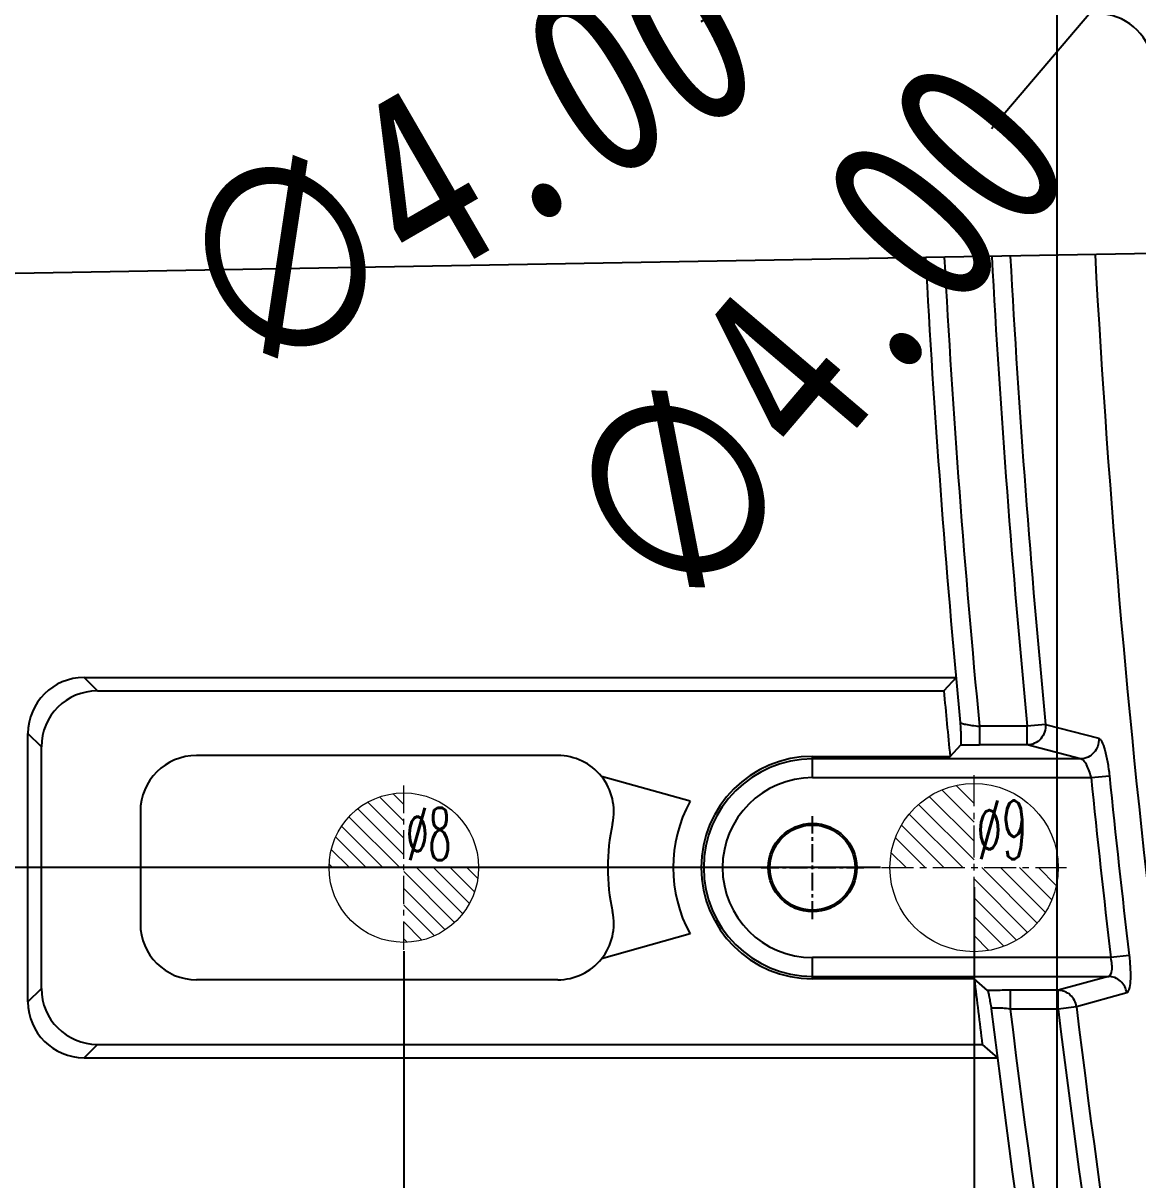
# Model space of a CAD drawing. Header units: millimetres. Extents: x 309 to 11345, y -1340 to 1318.
# Drawn here: x 795.5 to 855.1, y -538.5 to -476.6 of the extents above; entities that cross this region are included whole.
import ezdxf
from ezdxf.enums import TextEntityAlignment as Align

# ---------------------------------------------------------------- set-up
doc = ezdxf.new("R2010")
doc.units = ezdxf.units.MM
doc.header["$LTSCALE"] = 16.335
doc.header["$PDMODE"] = 3
doc.header["$PDSIZE"] = 0.3125
doc.linetypes.add('CENTER', pattern=[0.6, 0.375, -0.075, 0.075, -0.075])
doc.layers.get('0').update_dxf_attribs({"linetype": 'CONTINUOUS'})
doc.layers.get('Defpoints').update_dxf_attribs({"linetype": 'CONTINUOUS'})
doc.layers.add('epin', color=13, linetype='CONTINUOUS', lineweight=9)
doc.styles.get("Standard").update_dxf_attribs({"font": 'txt', "width": 0.8})
doc.styles.add('TXT05', font='txt.shx', dxfattribs={"width": 0.5, "bigfont": 'gbcbig.shx'})
doc.dimstyles.get("Standard").update_dxf_attribs({"dimtxt": 0.15625, "dimasz": 0.1875, "dimexe": 0.125, "dimexo": 0.0625, "dimtad": 0, "dimtih": 1, "dimtoh": 1, "dimdsep": 46, "dimtxsty": 'Standard', "dimcen": 0.09, "dimadec": 0, "dimazin": 0, "dimtp": 0.01, "dimtm": 0.01, "dimtfac": 1, "dimtofl": 0, "dimtmove": 0, "dimatfit": 3, "dimfxl": 0, "dimtolj": 1, "dimarcsym": 0})

# ---------------------------------------------------------------- blocks, each defined once
blk = doc.blocks.new('*D39')
at = {"color": 4, "lineweight": -2}
blk.add_line((831.744, -476.536), (840.397, -471.523), dxfattribs=at)
at = {"color": 4}
blk.add_solid([(839.561, -470.081), (841.232, -472.965), (849.05, -466.51)], dxfattribs=at)
at = {"layer": 'Defpoints', "color": 0}
for p in [(852.511, -464.505), (849.05, -466.51)]:
    blk.add_point(p, dxfattribs=at)
at = {"color": 6, "insert": (819.053, -483.888), "char_height": 10, "attachment_point": 5, "rotation": 30.08561}
blk.add_mtext('\\A1;∅4.00', dxfattribs=at)
blk = doc.blocks.new('*D40')
at = {"color": 4, "lineweight": -2}
blk.add_line((847.278, -482.259), (853.76, -474.645), dxfattribs=at)
at = {"color": 4}
blk.add_solid([(852.491, -473.564), (855.029, -475.725), (860.242, -467.03)], dxfattribs=at)
at = {"layer": 'Defpoints', "color": 0}
for p in [(862.835, -463.985), (860.242, -467.03)]:
    blk.add_point(p, dxfattribs=at)
at = {"color": 6, "insert": (837.77, -493.427), "char_height": 10, "attachment_point": 5, "rotation": 49.59062}
blk.add_mtext('\\A1;∅4.00', dxfattribs=at)
blk = doc.blocks.new('*D152')
at = {"color": 4, "lineweight": -2}
blk.add_line((841.336, -521.816), (751.834, -521.816), dxfattribs=at)
at = {"layer": 'Defpoints', "color": 0}
for p in [(1045.847, -463.458), (751.834, -521.816), (841.399, -521.816)]:
    blk.add_point(p, dxfattribs=at)
at = {"color": 6, "insert": (735.834, -521.816), "char_height": 10, "attachment_point": 5}
blk.add_mtext('\\A1;58.36', dxfattribs=at)
blk = doc.blocks.new('*D153')
at = {"color": 4, "lineweight": -2}
blk.add_line((843.625, -589.308), (751.834, -589.308), dxfattribs=at)
at = {"layer": 'Defpoints', "color": 0}
for p in [(1045.847, -463.458), (751.834, -589.308), (843.687, -589.308)]:
    blk.add_point(p, dxfattribs=at)
at = {"color": 6, "insert": (733.167, -589.308), "char_height": 10, "attachment_point": 5}
blk.add_mtext('\\A1;125.85', dxfattribs=at)
blk = doc.blocks.new('*D154')
at = {"color": 4, "lineweight": -2}
blk.add_line((836.37, -608.458), (751.834, -608.458), dxfattribs=at)
at = {"layer": 'Defpoints', "color": 0}
for p in [(1045.847, -463.458), (751.834, -608.458), (836.432, -608.458)]:
    blk.add_point(p, dxfattribs=at)
at = {"color": 6, "insert": (734.501, -608.458), "char_height": 10, "attachment_point": 5}
blk.add_mtext('\\A1;145.00', dxfattribs=at)
blk = doc.blocks.new('*D155')
at = {"color": 4, "lineweight": -2}
blk.add_line((805.347, -668.458), (751.834, -668.458), dxfattribs=at)
at = {"layer": 'Defpoints', "color": 0}
for p in [(1045.847, -463.458), (751.834, -668.458), (805.41, -668.458)]:
    blk.add_point(p, dxfattribs=at)
at = {"color": 6, "insert": (733.834, -668.458), "char_height": 10, "attachment_point": 5}
blk.add_mtext('\\A1;205.00', dxfattribs=at)
blk = doc.blocks.new('*D156')
at = {"color": 4, "lineweight": -2}
blk.add_line((800.847, -666.965), (800.847, -716.388), dxfattribs=at)
at = {"layer": 'Defpoints', "color": 0}
for p in [(1045.847, -463.458), (800.847, -666.902), (800.847, -716.388)]:
    blk.add_point(p, dxfattribs=at)
at = {"color": 6, "insert": (800.847, -735.055), "char_height": 10, "attachment_point": 5, "rotation": 90}
blk.add_mtext('\\A1;245.00', dxfattribs=at)
blk = doc.blocks.new('*D157')
at = {"color": 4, "lineweight": -2}
for p, q in [((846.349, -522.867), (846.349, -676.388)), ((846.349, -676.388), (827.427, -696.388)), ((827.427, -696.388), (827.427, -716.388))]:
    blk.add_line(p, q, dxfattribs=at)
at = {"layer": 'Defpoints', "color": 0}
for p in [(1045.847, -463.458), (846.349, -522.804), (827.427, -716.388)]:
    blk.add_point(p, dxfattribs=at)
at = {"color": 6, "insert": (827.427, -734.388), "char_height": 10, "attachment_point": 5, "rotation": 90}
blk.add_mtext('\\A1;199.50', dxfattribs=at)
blk = doc.blocks.new('*D158')
at = {"color": 4, "lineweight": -2}
for p, q in [((848.087, -593.771), (848.087, -676.388)), ((848.087, -676.388), (839.359, -696.388)), ((839.359, -696.388), (839.359, -716.388))]:
    blk.add_line(p, q, dxfattribs=at)
at = {"layer": 'Defpoints', "color": 0}
for p in [(1045.847, -463.458), (848.087, -593.708), (839.359, -716.388)]:
    blk.add_point(p, dxfattribs=at)
at = {"color": 6, "insert": (839.359, -735.055), "char_height": 10, "attachment_point": 5, "rotation": 90}
blk.add_mtext('\\A1;197.76', dxfattribs=at)
blk = doc.blocks.new('*D160')
at = {"color": 4, "lineweight": -2}
blk.add_line((850.78, -465.57), (850.78, -716.388), dxfattribs=at)
at = {"layer": 'Defpoints', "color": 0}
for p in [(1045.847, -463.458), (850.78, -465.508), (850.78, -716.388)]:
    blk.add_point(p, dxfattribs=at)
at = {"color": 6, "insert": (850.78, -734.388), "char_height": 10, "attachment_point": 5, "rotation": 90}
blk.add_mtext('\\A1;195.07', dxfattribs=at)
blk = doc.blocks.new('*D168')
at = {"color": 4, "lineweight": -2}
for p, q in [((815.847, -526.278), (815.847, -675.217)), ((815.847, -675.217), (813.507, -695.217)), ((813.507, -695.217), (813.507, -715.217))]:
    blk.add_line(p, q, dxfattribs=at)
at = {"layer": 'Defpoints', "color": 0}
for p in [(1045.847, -463.458), (815.847, -526.216), (813.507, -715.217)]:
    blk.add_point(p, dxfattribs=at)
at = {"color": 6, "insert": (813.507, -733.217), "char_height": 10, "attachment_point": 5, "rotation": 90}
blk.add_mtext('\\A1;230.00', dxfattribs=at)
blk = doc.blocks.new('*D217')
at = {"color": 4, "lineweight": -2}
for p, q in [((792.226, -628.458), (772.226, -641.779)), ((952.285, -628.458), (792.226, -628.458)), ((772.226, -641.779), (752.226, -641.779))]:
    blk.add_line(p, q, dxfattribs=at)
at = {"layer": 'Defpoints', "color": 0}
for p in [(1045.847, -463.458), (952.347, -628.458), (752.226, -641.779)]:
    blk.add_point(p, dxfattribs=at)
at = {"color": 6, "insert": (734.893, -641.779), "char_height": 10, "attachment_point": 5}
blk.add_mtext('\\A1;165.00', dxfattribs=at)
blk = doc.blocks.new('epin_ejp_9')
at = {"layer": 'epin'}
h = blk.add_hatch(dxfattribs=at)
h.set_pattern_fill('_ANSI31', color=123, scale=0.225, angle=90, style=0)
h.set_pattern_definition([(135, (921.2436, 58.3575), (-0.5051394, -0.5051394), [])])
h.paths.add_polyline_path([(0, 4.5, 0.4142136), (-4.5, 0), (0, 0)])
h.paths.add_polyline_path([(4.5, 0), (0, 0), (0, -4.5, 0.4142136)])
at = {"layer": 'epin', "color": 1, "linetype": 'CENTER', "ltscale": 0.27989}
for p, q in [((0, -4.95), (0, 4.95)), ((-4.95, 0), (4.95, 0))]:
    blk.add_line(p, q, dxfattribs=at)
at = {"layer": 'epin'}
blk.add_circle((0, 0), 4.5, dxfattribs=at)
at = {"layer": 'epin', "color": 6, "style": 'TXT05', "width": 0.5}
blk.add_text('%%c9', height=3.15, dxfattribs=at).set_placement((1.4925, 2.025), align=Align.MIDDLE)
blk = doc.blocks.new('epin_ejp_8')
at = {"layer": 'epin'}
h = blk.add_hatch(dxfattribs=at)
h.set_pattern_fill('_ANSI31', color=123, scale=0.2, angle=90, style=0)
h.set_pattern_definition([(135, (-2152.64246, 412.4307), (-0.4490128, -0.4490128), [])])
h.paths.add_polyline_path([(0, 4, 0.414214), (-4, 0), (0, 0)])
h.paths.add_polyline_path([(4, 0), (0, 0), (0, -4, 0.414214)])
at = {"layer": 'epin', "color": 1, "linetype": 'CENTER', "ltscale": 0.248791}
for p, q in [((0, -4.4), (0, 4.4)), ((-4.4, 0), (4.4, 0))]:
    blk.add_line(p, q, dxfattribs=at)
at = {"layer": 'epin'}
blk.add_circle((0, 0), 4, dxfattribs=at)
at = {"layer": 'epin', "color": 6, "style": 'TXT05', "width": 0.5}
blk.add_text('%%c8', height=2.8, dxfattribs=at).set_placement((1.327, 1.8), align=Align.MIDDLE)
blk = doc.blocks.new('986')
at = {"layer": 'epin'}
for name, p in [('epin_ejp_9', (-3395.445, -185.027)), ('epin_ejp_8', (-3425.946, -185.027))]:
    blk.add_blockref(name, p, dxfattribs=at)

msp = doc.modelspace()

# ---------------------------------------------------------------- linework, layer by layer
at = {"color": 7, "linetype": 'Continuous'}
for p, q in [((855.947, -488.958), (760.847, -490.618)), ((799.459, -512.358), (798.743, -511.643)), ((798.743, -511.643), (845.384, -511.643)), ((845.384, -511.643), (844.731, -512.358)), ((799.459, -512.358), (844.731, -512.358)), ((849.19, -514.249), (846.632, -514.249)), ((846.637, -514.249), (846.637, -515.253)), ((850.173, -514.154), (849.19, -514.249)), ((849.19, -515.253), (849.19, -514.249)), ((850.173, -514.154), (853.015, -514.895)), ((795.747, -528.993), (795.747, -514.639)), ((796.463, -515.354), (795.747, -514.639)), ((796.463, -528.277), (796.463, -515.354)), ((845.066, -515.863), (845.632, -515.239)), ((849.19, -515.253), (846.637, -515.253)), ((852.033, -515.996), (849.19, -515.253)), ((837.709, -517), (837.709, -515.863)), ((837.709, -515.863), (845.066, -515.863)), ((852.033, -515.996), (837.709, -515.996)), ((837.709, -517), (852.606, -517)), ((852.606, -517), (853.588, -516.9)), ((837.709, -527.768), (837.709, -526.631)), ((853.664, -526.631), (837.709, -526.631)), ((854.644, -526.515), (853.664, -526.631)), ((837.709, -527.635), (853.531, -527.635)), ((846.358, -527.768), (837.709, -527.768)), ((847.069, -528.399), (846.358, -527.768)), ((853.531, -527.635), (850.844, -528.378)), ((795.747, -528.993), (796.463, -528.277)), ((848.284, -528.378), (848.284, -529.382)), ((850.844, -528.378), (848.284, -528.378)), ((850.844, -529.382), (850.844, -528.378)), ((854.511, -528.52), (851.824, -529.263)), ((850.844, -529.382), (848.285, -529.382)), ((851.824, -529.263), (850.844, -529.382)), ((798.743, -531.988), (799.459, -531.273)), ((799.459, -531.273), (846.784, -531.273)), ((846.784, -531.273), (847.594, -531.988)), ((798.743, -531.988), (847.594, -531.988))]:
    msp.add_line(p, q, dxfattribs=at)
for p, q in [((824.082, -515.816), (804.756, -515.816)), ((831.156, -518.265), (826.421, -516.936)), ((801.756, -518.816), (801.756, -524.816)), ((831.156, -525.366), (826.421, -526.695)), ((824.082, -527.816), (804.756, -527.816))]:
    msp.add_line(p, q)
at = {"color": 1, "linetype": 'CENTER', "ltscale": 0.155494}
for p, q in [((837.709, -524.566), (837.709, -519.066)), ((834.959, -521.816), (840.459, -521.816))]:
    msp.add_line(p, q, dxfattribs=at)
at = {"color": 7, "linetype": 'Continuous'}
for radius in [2.368, 2.276]:
    msp.add_circle((837.709, -521.816), radius, dxfattribs=at)
for centre, radius, start, end in [((852.947, -479.12), 3, 0.37078, 80), ((1448.047, -456.458), 605.185, 183.098605, 185.460285), ((1448.047, -456.458), 604.18, 183.102094, 185.488765), ((1448.047, -456.458), 601.639, 183.110979, 185.512069), ((1448.047, -456.458), 600.652, 183.11445, 185.512069), ((1448.047, -456.458), 596.119, 183.130535, 190.727289), ((1448.047, -456.458), 605.9, 185.293616, 185.626552), ((846.594, -482.082), 33.17, 268.33832, 270.07421), ((837.709, -521.816), 5.953, 90, 270), ((837.709, -521.816), 5.819, 90, 270), ((837.709, -521.816), 4.815, 90, 270), ((1448.047, -456.458), 598.511, 185.805659, 186.733165), ((1448.047, -456.458), 597.524, 185.805659, 186.733165), ((837.709, -521.816), 7.453, 151.54598, 208.45402), ((837.709, -521.816), 10.953, 167.58365, 192.41635), ((1448.047, -456.458), 605.9, 186.758966, 187.092828), ((1448.047, -456.458), 605.185, 186.919964, 190.727289), ((1448.047, -456.458), 604.18, 186.93249, 190.727289), ((1448.047, -456.458), 601.639, 186.961913, 190.727289), ((1448.047, -456.458), 600.652, 186.961913, 190.727289)]:
    msp.add_arc(centre, radius, start, end, dxfattribs=at)
for centre, start, end in [((804.756, -518.816), 90, 180), ((824.082, -518.816), 347.58365, 90), ((824.082, -524.816), 270, 12.41635), ((804.756, -524.816), 180, 270)]:
    msp.add_arc(centre, 3, start, end)
for centre, major_axis, start_param, end_param in [((798.751, -514.647), (2.127, -2.127), 2.357564, 3.925621), ((799.467, -515.362), (-2.127, 2.127), -0.784029, 0.784029), ((799.467, -528.269), (2.127, 2.127), 2.357564, 3.925621), ((798.751, -528.984), (2.127, 2.127), 2.357564, 3.925621)]:
    msp.add_ellipse(centre, major_axis=major_axis, ratio=0.997265, start_param=start_param, end_param=end_param, dxfattribs=at)
for points, knots in [([(845.608, -514.042), (845.605, -514.05), (845.632, -514.077), (845.724, -514.105), (845.936, -514.16), (846.254, -514.207), (846.502, -514.236), (846.637, -514.249)], [0, 0, 0, 0, 0.024217, 0.080721, 0.295791, 0.618496, 1, 1, 1, 1]), ([(845.609, -514.045), (845.615, -514.178), (845.625, -514.375), (845.636, -514.632), (845.643, -514.809), (845.646, -514.964), (845.649, -515.093), (845.641, -515.178), (845.642, -515.228), (845.632, -515.239)], [0, 0, 0, 0, 0.334106, 0.494625, 0.644833, 0.777967, 0.886826, 0.963575, 1, 1, 1, 1]), ([(850.173, -514.154), (850.184, -514.291), (850.15, -514.573), (849.938, -514.939), (849.6, -515.19), (849.326, -515.251), (849.19, -515.253)], [0, 0, 0, 0, 0.251595, 0.502895, 0.752468, 1, 1, 1, 1]), ([(853.015, -514.895), (853.027, -515.039), (852.991, -515.322), (852.779, -515.68), (852.449, -515.93), (852.174, -515.995), (852.033, -515.996)], [0, 0, 0, 0, 0.262611, 0.502892, 0.741597, 1, 1, 1, 1]), ([(853.015, -514.895), (853.046, -514.903), (853.111, -514.962), (853.232, -515.165), (853.366, -515.572), (853.498, -516.182), (853.562, -516.649), (853.588, -516.9)], [0, 0, 0, 0, 0.045278, 0.115647, 0.335521, 0.643029, 1, 1, 1, 1]), ([(852.606, -517), (852.557, -516.759), (852.449, -516.43), (852.227, -516.1), (852.094, -516.004), (852.033, -515.996)], [0, 0, 0, 0, 0.617595, 0.845801, 1, 1, 1, 1]), ([(853.531, -527.635), (853.651, -527.618), (853.743, -527.319), (853.728, -526.992), (853.693, -526.754), (853.664, -526.631)], [0, 0, 0, 0, 0.341185, 0.643654, 1, 1, 1, 1]), ([(854.644, -526.515), (854.673, -526.763), (854.712, -527.225), (854.714, -527.835), (854.67, -528.245), (854.594, -528.454), (854.538, -528.513), (854.511, -528.52)], [0, 0, 0, 0, 0.363849, 0.675611, 0.892087, 0.958148, 1, 1, 1, 1]), ([(854.511, -528.52), (854.481, -528.286), (854.248, -527.825), (853.765, -527.637), (853.531, -527.635)], [0, 0, 0, 0, 0.502838, 1, 1, 1, 1]), ([(848.284, -528.378), (848.176, -528.378), (847.771, -528.38), (847.366, -528.388), (847.069, -528.399)], [0, 0, 0, 0, 0.266468, 1, 1, 1, 1]), ([(847.069, -528.399), (847.078, -528.407), (847.089, -528.444), (847.11, -528.509), (847.132, -528.608), (847.168, -528.782), (847.215, -529.041), (847.252, -529.257), (847.271, -529.372)], [0, 0, 0, 0, 0.036581, 0.108365, 0.210582, 0.337991, 0.647624, 1, 1, 1, 1]), ([(851.824, -529.263), (851.794, -529.028), (851.561, -528.568), (851.078, -528.381), (850.844, -528.378)], [0, 0, 0, 0, 0.50284, 1, 1, 1, 1]), ([(848.284, -529.382), (848.151, -529.367), (847.958, -529.347), (847.71, -529.332), (847.559, -529.326), (847.424, -529.329), (847.352, -529.33), (847.26, -529.353), (847.271, -529.372)], [0, 0, 0, 0, 0.392008, 0.568514, 0.721998, 0.845674, 0.934252, 1, 1, 1, 1])]:
    msp.add_open_spline(points, degree=3, knots=knots, dxfattribs=at)

# ---------------------------------------------------------------- block references
msp.add_blockref('986', (4241.793, -336.788))

# ---------------------------------------------------------------- dimensions: what is measured, and where the dimension line sits
for feature_location, offset, dtype, picture, middle in [((843.687, -589.308), (-91.853, 0), 0, '*D153', (733.167, -589.308)), ((805.41, -668.458), (-53.576, 0), 0, '*D155', (733.834, -668.458)), ((836.432, -608.458), (-84.598, 0), 0, '*D154', (734.501, -608.458)), ((952.347, -628.458), (-200.121, -13.321), 0, '*D217', (734.893, -641.779)), ((841.399, -521.816), (-89.565, 0), 0, '*D152', (735.834, -521.816)), ((800.847, -666.902), (0, -49.486), 1, '*D156', (800.847, -735.055)), ((815.847, -526.216), (-2.34, -189.001), 1, '*D168', (813.507, -733.217)), ((846.349, -522.804), (-18.922, -193.584), 1, '*D157', (827.427, -734.388)), ((848.087, -593.708), (-8.728, -122.68), 1, '*D158', (839.359, -735.055)), ((850.78, -465.508), (0, -250.881), 1, '*D160', (850.78, -734.388))]:
    dim = msp.add_ordinate_dim(feature_location=feature_location, offset=offset, dtype=dtype, origin=(1045.847, -463.458), dimstyle='Standard', override={"dimtxt": 10, "dimasz": 10, "dimgap": 0, "dimtih": 0, "dimtoh": 0, "dimzin": 0, "dimcen": 0, "dimclrd": 4, "dimclre": 4, "dimclrt": 6, "dimadec": 2, "dimtp": 0, "dimtm": 0, "dimtzin": 0})
    dim.commit()
    dim.dimension.update_dxf_attribs({"geometry": picture, "text_midpoint": middle})
for p1, p2, picture, middle in [((862.835, -463.985), (860.242, -467.03), '*D40', (837.77, -493.427)), ((852.511, -464.505), (849.05, -466.51), '*D39', (819.053, -483.888))]:
    dim = msp.add_diameter_dim_2p(p1=p1, p2=p2, dimstyle='Standard', override={"dimtxt": 10, "dimasz": 10, "dimgap": 0, "dimtih": 0, "dimtoh": 0, "dimzin": 0, "dimcen": 0, "dimclrd": 4, "dimclre": 4, "dimclrt": 6, "dimadec": 2, "dimtp": 0, "dimtm": 0, "dimtzin": 0})
    dim.commit()
    dim.dimension.update_dxf_attribs({"geometry": picture, "text_midpoint": middle})

doc.saveas('drawing.dxf')
